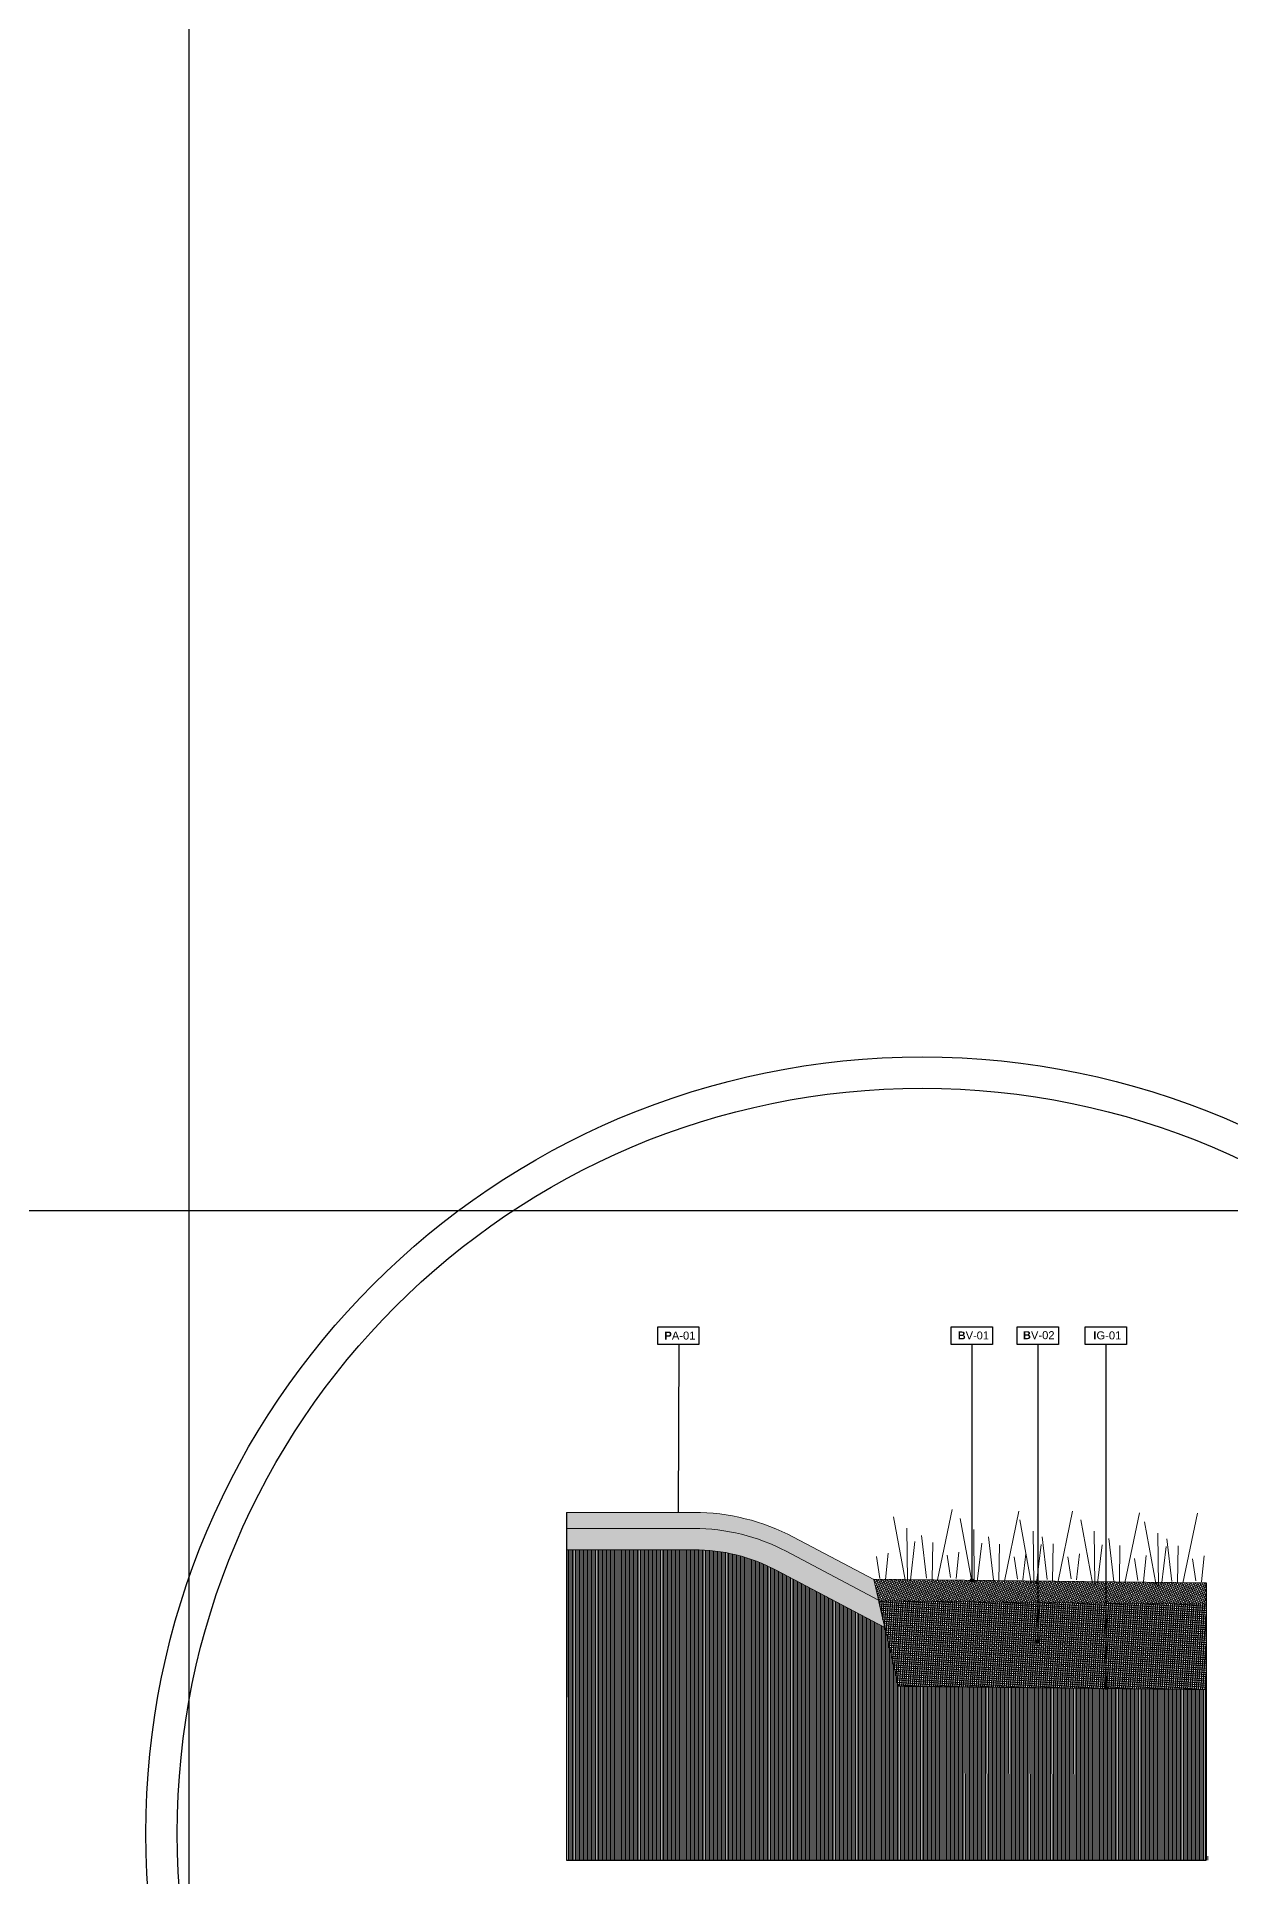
# Model space of a CAD drawing. Header units: metres. Extents: x -325 to 301, y -147 to 149.
# Drawn here: x 51.52 to 57.12, y 10.34 to 18.96 of the extents above; entities that cross this region are included whole.
import ezdxf

# ---------------------------------------------------------------- set-up
doc = ezdxf.new("R2010")
doc.units = ezdxf.units.M
doc.linetypes.add('ACAD_ISO03W100', pattern=[30, 12, -18])
doc.layers.add('-aux', color=50, linetype='Continuous', plot=False)
doc.layers.add('-AUX-TWQ', color=1, linetype='Continuous', plot=False)
doc.layers.add('0-TX-1_25', color=7, linetype='Continuous', true_color=0x3f4f7f)
for name, color, linetype in [('02-L-Geotextile', 32, 'Continuous'), ('1-SECCIÓ', 1, 'Continuous'), ('A-KEYPLAN_HATCH', 7, 'Continuous'), ('A_TEXT_2', 7, 'Continuous'), ('EIT_3 TR terra vegetal', 45, 'Continuous')]:
    doc.layers.add(name, color=color, linetype=linetype)
doc.layers.add('03-TR-Paviment_04_Dry Meadow', color=7, linetype='Continuous', lineweight=5, true_color=0xd8dd88)
doc.layers.add('3-TR tot_u', color=7, linetype='Continuous', lineweight=5, true_color=0x787878)
for name, color, linetype, lineweight in [('1-CM', 7, 'Continuous', 0), ('3-TR Seleccionat', 44, 'Continuous', 0), ('3-TR-recebo', 252, 'Continuous', 0), ('3_TR_paviment gris', 252, 'Continuous', 5)]:
    doc.layers.add(name, color=color, linetype=linetype, lineweight=lineweight)
doc.layers.add('_aux', color=2, linetype='Continuous', lineweight=30, plot=False)
doc.styles.add('Arial_4', font='arial.ttf', dxfattribs={"height": 1.8})
doc.styles.get("Standard").update_dxf_attribs({"font": 'arial.ttf'})

# ---------------------------------------------------------------- blocks, each defined once
blk = doc.blocks.new('hatch keyplan 2')
at = {"layer": 'A-KEYPLAN_HATCH'}
blk.add_lwpolyline([(0, 0.00548), (0.01287, 0.00548), (0.01287, 0), (0, 0)], close=True, dxfattribs=at)
blk = doc.blocks.new('hatch keyplan')
at = {"layer": 'A-KEYPLAN_HATCH'}
blk.add_blockref('hatch keyplan 2', (1.43058, 0.85215), dxfattribs=at)
blk = doc.blocks.new('B-A01')
at = {"layer": 'A-KEYPLAN_HATCH'}
blk.add_blockref('hatch keyplan', (-1.43058, -0.85215), dxfattribs=at)
at = {"layer": 'A_TEXT_2', "insert": (-0.0008, 0.00399), "char_height": 0.0025, "attachment_point": 1}
blk.add_mtext_dynamic_manual_height_columns('\\pi0.00288;{\\fArial|b1|i0|c0|p34;P}A-01', width=0.0145619, gutter_width=0.015, heights=[0], dxfattribs=at)
blk = doc.blocks.new('B-V01')
at = {"layer": 'A-KEYPLAN_HATCH'}
blk.add_blockref('hatch keyplan', (-1.43058, -0.85215), dxfattribs=at)
at = {"layer": 'A_TEXT_2', "lineweight": 211, "insert": (-0.00079, 0.00402), "char_height": 0.0024588, "attachment_point": 1, "line_spacing_factor": 0.938532, "style": 'Arial_4'}
blk.add_mtext_dynamic_manual_height_columns('\\pi0.00285;{\\fArial|b1|i0|c0|p34;B}V-01', width=0.0145619, gutter_width=0.015, heights=[0], dxfattribs=at)
blk = doc.blocks.new('IG01')
at = {"layer": 'A-KEYPLAN_HATCH', "xscale": 10, "yscale": 10, "zscale": 10}
blk.add_blockref('hatch keyplan', (-14.3058, -8.5215), dxfattribs=at)
at = {"layer": 'A_TEXT_2', "insert": (-0.008, 0.0405), "char_height": 0.025, "attachment_point": 1}
blk.add_mtext_dynamic_manual_height_columns('\\pi0.03354;{\\fArial|b1|i0|c0|p34;I}G-01', width=0.145619, gutter_width=0.15, heights=[0], dxfattribs=at)
blk = doc.blocks.new('POINT')
at = {"layer": '0-TX-1_25'}
h = blk.add_hatch(dxfattribs=at)
h.set_pattern_fill('ANGLE', color=256)
h.set_pattern_definition([(0, (-83.747, -12.726), (0, 6.985), [5.08, -1.905]), (90, (-83.747, -12.726), (-6.985, 4e-16), [5.08, -1.905])])
edge = h.paths.add_edge_path()
edge.add_arc((0, 0), 0.0075, 0, 360)
h = blk.add_hatch(color=256, dxfattribs=at)
h.dxf.hatch_style = 1
edge = h.paths.add_edge_path()
edge.add_arc((0, 0), 0.0075, 0, 360)
blk.add_circle((0, 0), 0.0075, dxfattribs=at)
blk = doc.blocks.new('B-V02')
at = {"layer": 'A-KEYPLAN_HATCH'}
blk.add_blockref('hatch keyplan', (-1.43058, -0.85215), dxfattribs=at)
at = {"layer": 'A_TEXT_2', "insert": (-0.0008, 0.00412), "char_height": 0.0025, "attachment_point": 1}
blk.add_mtext_dynamic_manual_height_columns('\\pi0.00255;{\\fArial|b1|i0|c0|p34;B}V-02', width=0.0145619, gutter_width=0.015, heights=[0], dxfattribs=at)

msp = doc.modelspace()

# ---------------------------------------------------------------- hatches: boundary and pattern name
at = {"layer": '3-TR Seleccionat'}
h = msp.add_hatch(dxfattribs=at)
h.set_pattern_fill('ANSI31', color=256, scale=0.002, angle=45, style=0)
h.set_pattern_definition([(90, (-441020.650308, -650824.411367), (-0.00635, 1e-18), [])])
edge = h.paths.add_edge_path()
edge.add_line((55.5605, 11.2272), (55.4968, 11.5019))
edge.add_line((55.4968, 11.5019), (54.9866, 11.7715))
edge.add_arc((54.6012, 11.042), 0.825, 62.15, 90)
edge.add_line((54.6012, 11.867), (54.004, 11.867))
edge.add_line((54.004, 11.867), (54.011, 10.4116))
edge.add_line((54.011, 10.4116), (54.9469, 10.4117))
edge.add_line((54.9469, 10.4117), (57.011, 10.4118))
edge.add_line((57.011, 10.4118), (57.004, 11.2119))
edge.add_line((57.004, 11.2119), (55.5605, 11.2272))
at = {"layer": '3-TR tot_u', "extrusion": (4.31149e-06, -1.12093e-07, 1)}
h = msp.add_hatch(dxfattribs=at)
h.set_pattern_fill('AR-CONC', color=256, scale=0.00025, angle=89.0295)
h.set_pattern_definition([(74.2094149144, (2146096.716093, -1847063.58058), (0.0431745536477, 0.0150429276201), [0.0047625, -0.0523875]), (19.2094149144, (2146096.716093, -1847063.58058), (-0.0276227738909, 0.0399503869409), [0.00381, -0.0419101460425]), (124.6608596144, (2146096.71969, -1847063.579328), (0.01555178044565, 0.05499331273594), [0.0040475022, -0.04452256115]), (70.3936149144, (2146096.710885, -1847063.569), (0.0661197007547, 0.0182043375717), [0.00714375, -0.07858125]), (120.8449725244, (2146096.716395, -1847063.56748), (0.0287655853507, 0.0807546699846), [0.006071255785, -0.06678390204]), (15.3935660844, (2146096.710885, -1847063.569), (0.028765585355, 0.0807546699832), [0.0057149917675, -0.06286493298]), (45.2094149144, (2146096.71798, -1847063.56929), (0.04505412725495, -0.0077745750562), [0.0047625, -0.0523875]), (350.2094149144, (2146096.71798, -1847063.56929), (-0.0047909463719, 0.0483331194019), [0.00381, -0.04191]), (95.6608599144, (2146096.721734, -1847063.569938), (0.0402631807085, 0.04055854452784), [0.0040475022, -0.0445224844]), (61.7094149144, (2146096.716093, -1847063.580581), (-0.00796419042287, 0.01959630195249), [0, -0.041402, 0, -0.042545, 0, -0.04206875]), (31.7094149144, (2146096.716093, -1847063.58058), (0.00496542921368, 0.02969272540588), [0, -0.024257, 0, -0.0404495, 0, -0.01603375]), (351.7094149144, (2146096.703178, -1847063.586388), (0.03150374430099, 0.01259427827857), [0, -0.015875, 0, -0.04953, 0, -0.0657225]), (341.7094149144, (2146096.697387, -1847063.588992), (0.0311687278306, 0.0209835163151), [0, -0.0206375, 0, -0.032893, 0, -0.0466725])])
edge = h.paths.add_edge_path()
edge.add_line((54.004, 11.967), (54.004, 11.867))
edge.add_line((54.004, 11.867), (54.6012, 11.867))
edge.add_arc((54.6012, 11.042), 0.825, 62.15, 90, ccw=False)
edge.add_line((54.9866, 11.7715), (55.4968, 11.5019))
edge.add_line((55.4968, 11.5019), (55.4669, 11.6308))
edge.add_line((55.4669, 11.6308), (55.0333, 11.8599))
edge.add_arc((54.6012, 11.042), 0.925, 62.15, 90)
edge.add_line((54.6012, 11.967), (54.004, 11.967))
at = {"layer": '3-TR-recebo', "extrusion": (4.30535e-06, 2.55914e-07, 1)}
h = msp.add_hatch(dxfattribs=at)
h.set_pattern_fill('_USER', color=256, scale=0.008, angle=248.00659, style=0, double=1, pattern_type=0)
h.set_pattern_definition([(248.00659, (48.7483035, 10.984671), (0.007417816, -0.002995999), []), (338.00659, (48.7483035, 10.984671), (0.002995999, 0.007417816), [])])
h.paths.add_polyline_path([(57.004, 11.6121), (57.004, 11.7113), (55.4445, 11.7279), (55.4445, 11.7274), (55.4675, 11.6284)])
at = {"layer": '3_TR_paviment gris', "extrusion": (4.31149e-06, -1.12093e-07, 1)}
h = msp.add_hatch(dxfattribs=at)
h.set_pattern_fill('DOTS', color=256, scale=0.005, angle=357.18016, style=0)
h.set_pattern_definition([(357.180162, (-28.854291, -8.362285), (0.0043544345, 0.007732644), [0, -0.0079375])])
edge = h.paths.add_edge_path()
edge.add_line((54.004, 12.042), (54.004, 11.967))
edge.add_line((54.004, 11.967), (54.6012, 11.967))
edge.add_arc((54.6012, 11.042), 0.925, 62.15, 90, ccw=False)
edge.add_line((55.0333, 11.8599), (55.4669, 11.6308))
edge.add_line((55.4669, 11.6308), (55.4445, 11.7275))
edge.add_line((55.4445, 11.7275), (55.0683, 11.9262))
edge.add_arc((54.6012, 11.042), 1, 62.15, 90)
edge.add_line((54.6012, 12.042), (54.004, 12.042))
at = {"layer": 'EIT_3 TR terra vegetal', "extrusion": (4.30535e-06, 2.55914e-07, 1)}
h = msp.add_hatch(dxfattribs=at)
h.set_pattern_fill('_USER', color=256, scale=0.01, angle=63.83691, style=0, double=1, pattern_type=0)
h.set_pattern_definition([(85.84990215922, (-760560.098664, 4550363.55127), (-0.009973778862711, 0.00072369551452), []), (175.84990215922, (-760560.098664, 4550363.55127), (-0.00072369551452, -0.009973778862711), [])])
h.paths.add_polyline_path([(57.004, 11.2118), (57.004, 11.6118), (55.4675, 11.6281), (55.5605, 11.2272)])

# ---------------------------------------------------------------- linework, layer by layer
at = {"layer": '-aux'}
for points in [[(52.2345, 3.4567), (52.2345, 133.4567)], [(12.2345, 13.4567), (142.2345, 13.4567)]]:
    msp.add_lwpolyline(points, dxfattribs=at)
at = {"layer": '-AUX-TWQ'}
for radius in [3.6403, 3.4932]:
    msp.add_circle((55.6715, 10.5367), radius, dxfattribs=at)
at = {"layer": '0-TX-1_25', "extrusion": (4.3128e-06, -3.55163e-08, 1), "elevation": 0.0653}
msp.add_lwpolyline([(54.5305, 12.8297), (54.5272, 12.04)], dxfattribs=at)
at = {"layer": '0-TX-1_25', "extrusion": (4.31159e-06, 1.08316e-07, 1), "elevation": 9.4417}
msp.add_lwpolyline([(55.9049, 12.8297), (55.9048, 11.7179)], dxfattribs=at)
at = {"layer": '0-TX-1_25'}
for points in [[(56.2144, 12.8297), (56.2144, 11.4363)], [(56.5328, 12.8297), (56.5323, 11.22)]]:
    msp.add_lwpolyline(points, dxfattribs=at)
at = {"layer": '02-L-Geotextile', "linetype": 'ACAD_ISO03W100', "ltscale": 0.002, "const_width": 0.005, "elevation": 0}
msp.add_lwpolyline([(55.4675, 11.6282), (55.5605, 11.2272), (57.004, 11.2118)], dxfattribs=at)
at = {"layer": '03-TR-Paviment_04_Dry Meadow', "extrusion": (4.31237e-06, -7.04871e-08, 1), "elevation": 9.4417}
for points in [[(55.5374, 12.0216), (55.5916, 11.7253)], [(55.8121, 12.0549), (55.744, 11.7265)], [(55.8506, 12.0142), (55.9048, 11.7179)], [(56.1253, 12.0475), (56.0572, 11.7192)], [(56.1291, 12.0076), (56.1833, 11.7114)], [(56.3769, 12.0485), (56.3088, 11.7201)], [(56.4156, 12.0069), (56.4698, 11.7107)], [(56.6903, 12.0403), (56.6222, 11.7119)], [(56.7148, 11.9979), (56.769, 11.7016)], [(56.9627, 12.0387), (56.8946, 11.7103)], [(55.6002, 11.9685), (55.6029, 11.721)], [(55.6378, 11.9053), (55.6165, 11.7249)], [(55.6692, 11.9345), (55.6924, 11.7336)], [(55.721, 11.9008), (55.7185, 11.7278)], [(55.9134, 11.9611), (55.9161, 11.7136)], [(55.9824, 11.9271), (56.0056, 11.7262)], [(56.1919, 11.9546), (56.1946, 11.707)], [(56.234, 11.9281), (56.2572, 11.7271)], [(56.4784, 11.9539), (56.4811, 11.7064)], [(56.5474, 11.9199), (56.5706, 11.7189)], [(56.7776, 11.9448), (56.7803, 11.6973)], [(56.8198, 11.9183), (56.8429, 11.7174)], [(55.458, 11.8361), (55.4738, 11.7323)], [(55.5127, 11.8502), (55.4995, 11.7281)], [(55.7895, 11.8408), (55.8053, 11.737)], [(55.8442, 11.8549), (55.831, 11.7328)], [(55.951, 11.8979), (55.9296, 11.7176)], [(56.0342, 11.8934), (56.0317, 11.7204)], [(56.1027, 11.8334), (56.1185, 11.7296)], [(56.1574, 11.8476), (56.1441, 11.7255)], [(56.2295, 11.8914), (56.2081, 11.711)], [(56.2858, 11.8943), (56.2833, 11.7214)], [(56.3543, 11.8344), (56.3701, 11.7306)], [(56.409, 11.8485), (56.3958, 11.7264)], [(56.516, 11.8907), (56.4946, 11.7103)], [(56.5992, 11.8861), (56.5967, 11.7132)], [(56.6677, 11.8262), (56.6835, 11.7224)], [(56.7224, 11.8403), (56.7091, 11.7182)], [(56.8152, 11.8816), (56.7939, 11.7012)], [(56.8716, 11.8846), (56.869, 11.7116)], [(56.94, 11.8246), (56.9558, 11.7208)], [(56.9947, 11.8387), (56.9815, 11.7166)]]:
    msp.add_lwpolyline(points, dxfattribs=at)
at = {"layer": '1-CM'}
for points in [[(54.004, 12.042), (54.6012, 12.042, -0.12212), (55.0683, 11.9262), (55.4445, 11.7275)], [(54.004, 11.967), (54.6012, 11.967, -0.12212), (55.0333, 11.8599), (55.4669, 11.6308)], [(54.004, 11.867), (54.6012, 11.867, -0.12212), (54.9866, 11.7715), (55.4968, 11.5019)]]:
    msp.add_lwpolyline(points, format="xyb", dxfattribs=at)
for points in [[(55.4445, 11.7284), (57.004, 11.7118)], [(55.5605, 11.2272), (55.4445, 11.7275)], [(57.004, 11.7118), (57.004, 11.2119)], [(55.4675, 11.6282), (57.004, 11.6118)], [(55.5605, 11.2272), (57.004, 11.2118)]]:
    msp.add_lwpolyline(points, dxfattribs=at)
at = {"layer": '1-SECCIÓ'}
for p, q in [((54.004, 12.042), (54.004, 10.4118)), ((57.004, 11.7118), (57.004, 10.4118))]:
    msp.add_line(p, q, dxfattribs=at)
at = {"layer": '_aux'}
msp.add_lwpolyline([(54.004, 10.4118), (57.004, 10.4118)], dxfattribs=at)

# ---------------------------------------------------------------- block references
at = {"layer": '0-TX-1_25', "xscale": 15, "yscale": 15, "zscale": 15}
for name, p in [('B-A01', (54.4319, 12.8297)), ('B-V01', (55.8078, 12.8297)), ('B-V02', (56.1178, 12.8297))]:
    msp.add_blockref(name, p, dxfattribs=at)
at = {"layer": '0-TX-1_25'}
for p in [(55.9048, 11.7235), (56.2144, 11.4363), (56.535, 11.22)]:
    msp.add_blockref('POINT', p, dxfattribs=at)
at = {"layer": '1-CM', "xscale": 1.5, "yscale": 1.5, "zscale": 1.5}
msp.add_blockref('IG01', (56.4362, 12.8297), dxfattribs=at)

doc.saveas('drawing.dxf')
